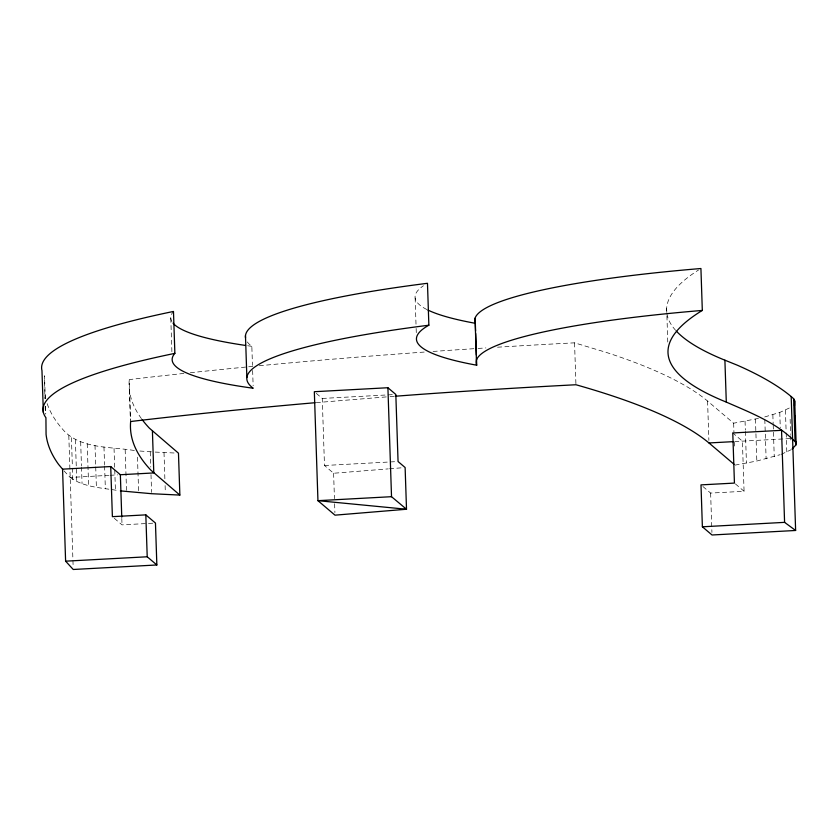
<?xml version="1.0" encoding="UTF-8"?>
<svg xmlns="http://www.w3.org/2000/svg" width="838" height="838" viewBox="0 0 838 838"><rect width="100%" height="100%" fill="white"/><g stroke="black" fill="none" stroke-linecap="round" stroke-linejoin="round"><path stroke-width="0.63" stroke-dasharray="4.19 3.14" d="M764.727 416.947L779.769 412.443L789.763 407.813M781.163 454.353L791.156 449.723M735.041 465.121L756.829 461.026L780.01 454.73M497.531 347.204A1141.304 156.863 -1.9 0 1 574.554 342.836L604.994 352.002A1861.345 255.831 -1.9 0 1 707.576 401.046L733.648 423.211L758.924 418.309M316.303 402.617L388.78 396.709M316.314 393.389L322.253 398.448L324.484 465.499L333.608 473.25L388.224 468.882M389.523 468.777L402.523 467.74M390.047 396.615L393.87 396.332M322.253 398.448L395.829 394.468M63.992 470.862L70.193 477.451L108.772 475.366M110.061 475.293L117.781 474.884M734.696 441.563L792.58 438.442M324.484 465.499L395.473 461.665M114.314 518.313L122.013 524.86L152.893 523.195M702.925 486.522L710.624 493.079L744.071 491.278L742.405 441.155L732.779 432.963M155.239 452.08L176.064 453.086M139.852 451.022L153.993 452.007M47.179 403.654A2684.502 368.971 -1.9 0 0 65.469 432.377C83.81 449.178 111.831 446.602 134.845 450.603M70.193 477.451C84.146 487.601 102.697 487.852 119.143 490.733M735.397 483.903L744.071 491.278M790.14 419.241L790.643 434.482M790.684 435.75L790.852 440.83M785.416 410.138L786.138 431.727M786.18 432.995L786.809 452.038M779.769 412.443L780.272 427.684M772.856 414.716L773.149 423.609M773.202 424.876L774.249 456.626M764.811 419.492L766.121 458.857M755.447 419.115L756.829 461.026M745.055 421.21L745.349 430.104M745.391 431.371L746.449 463.121M733.648 423.211L733.941 432.094M734.277 442.255L734.402 446.067M707.576 401.046L708.885 440.421M710.624 493.079L711.933 532.444M666.66 308.279L666.87 314.627M666.912 315.895L667.792 342.564M574.554 342.836L575.947 384.747M415.135 297.993L416.109 327.197M416.151 328.465L416.318 333.545M333.608 473.25L334.446 498.652M334.613 503.732L334.907 512.615M247.336 341.956A415.889 57.162 -1.9 0 0 251.84 346.324L252.468 365.378M252.636 370.459L253.139 385.7M170.784 318.199L171.926 352.484M164.007 452.583L164.887 479.252M165.107 485.6L165.316 491.948M150.232 451.797L150.746 467.038M150.997 474.654L151.584 492.43M137.474 457.181L138.605 491.466M183.899 373.423A1141.304 156.863 -1.9 0 0 129.262 379.604L130.655 421.514M129.335 389.471L130.351 419.953M125.166 449.692L126.517 490.335M121.803 518.439L122.013 524.86M114.041 448.393L114.712 468.704M114.754 469.982L115.435 490.293M103.964 446.926L104.551 464.713M104.593 465.98L105.358 488.837M94.998 445.324L95.679 465.645M95.721 466.913L96.391 487.234M87.215 443.585L88.608 485.495M80.658 441.731L81.464 465.855M81.506 467.122L82.051 483.631M75.389 439.751L76.771 481.661M71.419 437.687L72.393 466.902M72.435 468.17L72.812 479.598M68.8 435.54L72.896 559.114M72.937 560.402L73.157 566.886M45.283 398.647L44.529 375.791L44.896 398.773M45.535 406.262L45.797 413.888M45.147 406.388L45.399 414.014M251.84 346.324A360.769 49.589 -1.9 0 1 246.801 345.623M171.884 321.499A360.769 49.589 -1.9 0 1 172.785 312.312M675.669 330.371A1264.008 173.728 -1.9 0 1 698.578 269.983M426.804 309.505A381.06 52.375 -1.9 0 1 423.441 285.768M45.776 398.752A2684.502 368.971 -1.9 0 1 44.686 392.425M141.433 418.623A2599.864 357.334 -1.9 0 1 129.262 379.604M190.373 372.732A1141.304 156.863 -1.9 0 1 252.846 366.374M259.298 365.756A1141.304 156.863 -1.9 0 1 425.432 351.981M433.099 351.447A1141.304 156.863 -1.9 0 1 476.812 348.514M478.11 348.43A1141.304 156.863 -1.9 0 1 485.872 347.927"/><path stroke-width="1.26" d="M676.528 331.303A1264.008 173.728 -1.9 0 0 724.901 360.183L737.44 365.253A1947.711 267.699 -1.9 0 1 791.177 396.531L793.628 398.689L794.707 400.91L794.508 405.728M792.151 448.948L795.817 445.093L796.1 442.82L794.707 400.91M315.067 402.722L307.661 403.361A1141.304 156.863 -1.9 0 0 130.655 421.514A2599.864 357.334 -1.9 0 0 150.798 470.076L179.866 495.09L178.473 453.19L149.405 428.176A2599.864 357.334 -1.9 0 1 142.135 419.587M395.138 396.238L420.446 394.352A1141.304 156.863 -1.9 0 1 575.947 384.747A1861.198 255.81 -1.9 0 1 708.958 442.956L734.067 464.294M387.91 387.732L314.334 391.713L317.948 500.674L334.991 515.161L406.514 509.242L405.121 467.531L398.06 461.518L395.829 394.468L387.91 387.732L391.524 496.693L406.514 509.242L317.948 500.674L391.524 496.693M427.904 310.05A381.06 52.375 -1.9 0 0 475.335 323.3A344.785 47.389 -1.9 0 1 700.924 268.516L702.317 310.427A344.785 47.389 -1.9 0 0 476.717 365.211A381.06 52.375 -1.9 0 1 428.867 325.207A415.889 57.162 -1.9 0 0 253.223 388.235A360.769 49.589 -1.9 0 1 174.87 353.364A607.194 83.454 -1.9 0 0 45.922 417.691L46.069 434.335A2684.502 368.971 -1.9 0 0 58.608 464.43L62.557 469.154L110.721 466.546L120.358 474.737L153.794 472.936L152.411 431.025M708.969 442.956L733.407 441.636M62.557 469.154L65.605 561.177L73.241 569.484L156.853 564.969L155.459 523.059L145.822 514.867L112.386 516.669L110.721 466.546M65.605 561.177L147.216 556.778L156.853 564.969M784.588 522.357L781.54 430.323L732.779 432.963L734.434 483.086L700.997 484.888L702.38 526.798L784.588 522.357L795.629 530.475L791.187 396.531M795.629 530.475L712.017 534.99L702.38 526.798M179.866 495.09L151.626 493.708L120.379 490.879M702.317 310.427A1264.008 173.728 -1.9 0 0 726.295 402.093C750.628 412.778 777.853 423.106 796.1 442.82M794.843 415.889L795.304 429.852M795.691 441.28L795.817 445.093M793.628 398.689L795.021 440.599M724.901 360.183L726.295 402.093M475.335 323.3L475.586 330.926M475.67 333.461L476.382 355.05M476.508 358.863L476.717 365.211M475.041 318.251L476.424 360.162M428.867 325.207L427.474 283.296A415.889 57.162 -1.9 0 0 245.534 337.819M245.471 335.629L246.864 377.54M174.87 353.364L173.476 311.453A607.194 83.454 -1.9 0 0 41.963 370.532L43.356 412.432M145.822 514.867L147.216 556.778M120.358 474.737L121.761 517.151M245.565 345.445A360.769 49.589 -1.9 0 1 173.037 323.122"/></g></svg>
